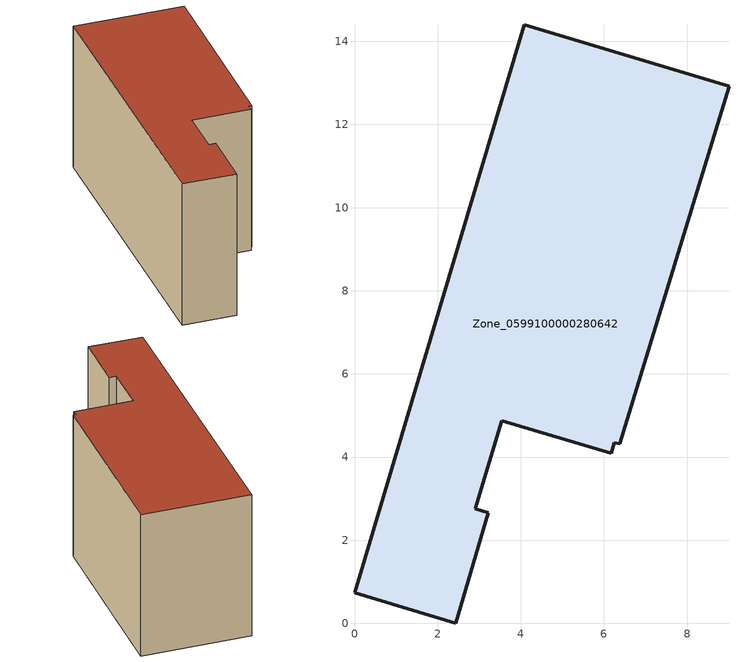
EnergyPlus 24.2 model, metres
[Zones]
Zone_0599100000280642
 floor ground (C_G): 0,0.73 4.08,14.4 9.01,12.92 6.38,4.32 6.25,4.35 6.17,4.1 3.54,4.87 2.91,2.75 3.22,2.66 2.43,0 z0
 wall outside (C_F): 2.91,2.75 3.54,4.87 6.17,4.1 6.25,4.35 6.38,4.32 9.01,12.92 4.08,14.4 0,0.73 2.43,0 3.22,2.66 2.91,2.75 z0:7.17
 roof outside (C_R): 6.38,4.32 9.01,12.92 4.08,14.4 0,0.73 2.43,0 3.22,2.66 2.91,2.75 3.54,4.87 6.17,4.1 6.25,4.35 z7.17
[BUILDING]
Pand.0599100000280642: North Axis=0; Terrain=City; Loads Convergence Tolerance Value=0.04; Temperature Convergence Tolerance Value=0.4; Solar Distribution=FullExterior; Maximum Number of Warmup Days=25; Minimum Number of Warmup Days=1
[Site:Location]
Rotterdam.The.Hague.AP_ZH_NLD Design_Conditions: Latitude=51.96; Longitude=4.45; Time Zone=1; Elevation=-4.5
[SITE:GROUNDTEMPERATURE:BUILDINGSURFACE]
18, 18, 18, 18, 18, 18, 18, 18, 18, 18, 18, 18
[MATERIAL] Thermal Absorptance=0.9; Solar Absorptance=0.7; Visible Absorptance=0.7
Name | Roughness | Thickness | Conductivity | Density | Specific Heat
G.TI.1975-1991 | MediumSmooth | 0.15 | 0.288461 | 540 | 1210
F.TI.1975-1991 | Rough | 0.3 | 0.230769 | 1920 | 840
R.TI.1975-1991 | MediumRough | 0.2 | 0.153846 | 1500 | 1000
[CONSTRUCTION]
C_G: G.TI.1975-1991
C_F: F.TI.1975-1991
C_R: R.TI.1975-1991
[ZONE]
Zone_0599100000280642: Type=1; Multiplier=1; Ceiling Height=Autocalculate; Volume=Autocalculate; Floor Area=autocalculate; Part of Total Floor Area=Yes
[ZONEINFILTRATION:DESIGNFLOWRATE]
Infil_Zone_0599100000280642: Zone or ZoneList or Space or SpaceList=Zone_0599100000280642; Schedule=AlwaysOn; Design Flow Rate Calculation Method=Flow/Area; Flow Rate per Floor Area=0.003; Constant Term Coefficient=1; Temperature Term Coefficient=0; Velocity Term Coefficient=0; Velocity Squared Term Coefficient=0
[HVACTEMPLATE:ZONE:IDEALLOADSAIRSYSTEM]
Zone_0599100000280642: Maximum Heating Supply Air Temperature=50; Minimum Cooling Supply Air Temperature=13; Maximum Heating Supply Air Humidity Ratio=0.0156; Minimum Cooling Supply Air Humidity Ratio=0.0077; Heating Limit=NoLimit; Cooling Limit=NoLimit; Dehumidification Control Type=ConstantSensibleHeatRatio; Cooling Sensible Heat Ratio=0.7; Dehumidification Setpoint=60; Humidification Control Type=None; Humidification Setpoint=30; Outdoor Air Method=None; Outdoor Air Flow Rate per Person=0.00944; Outdoor Air Flow Rate per Zone Floor Area=0; Outdoor Air Flow Rate per Zone=0; Demand Controlled Ventilation Type=None; Outdoor Air Economizer Type=NoEconomizer; Heat Recovery Type=None; Sensible Heat Recovery Effectiveness=0.7; Latent Heat Recovery Effectiveness=0.65
[ZONECONTROL:THERMOSTAT]
ThermostatControl_Zone_0599100000280642: Zone or ZoneList=Zone_0599100000280642; Control Type Schedule=DualSetpointControlType; Control 1=Thermostat_Zone_0599100000280642; Temperature Difference Between Cutout And Setpoint=0
[THERMOSTATSETPOINT:DUALSETPOINT]
Thermostat_Zone_0599100000280642: Heating Setpoint Temperature Schedule=HeatingSetpoint_Zone_0599100000280642; Cooling Setpoint Temperature Schedule=CoolingSetpoint_Zone_0599100000280642
[SCHEDULE:COMPACT]
HeatingSetpoint_Zone_0599100000280642: Through: 12/31, For: AllDays, Until: 24:00, 21
CoolingSetpoint_Zone_0599100000280642: Through: 12/31, For: AllDays, Until: 24:00, 24
DualSetpointControlType: Through: 12/31, For: AllDays, Until: 24:00, 4
AlwaysOn: Through: 12/31, For: AllDays, Until: 24:00, 1
